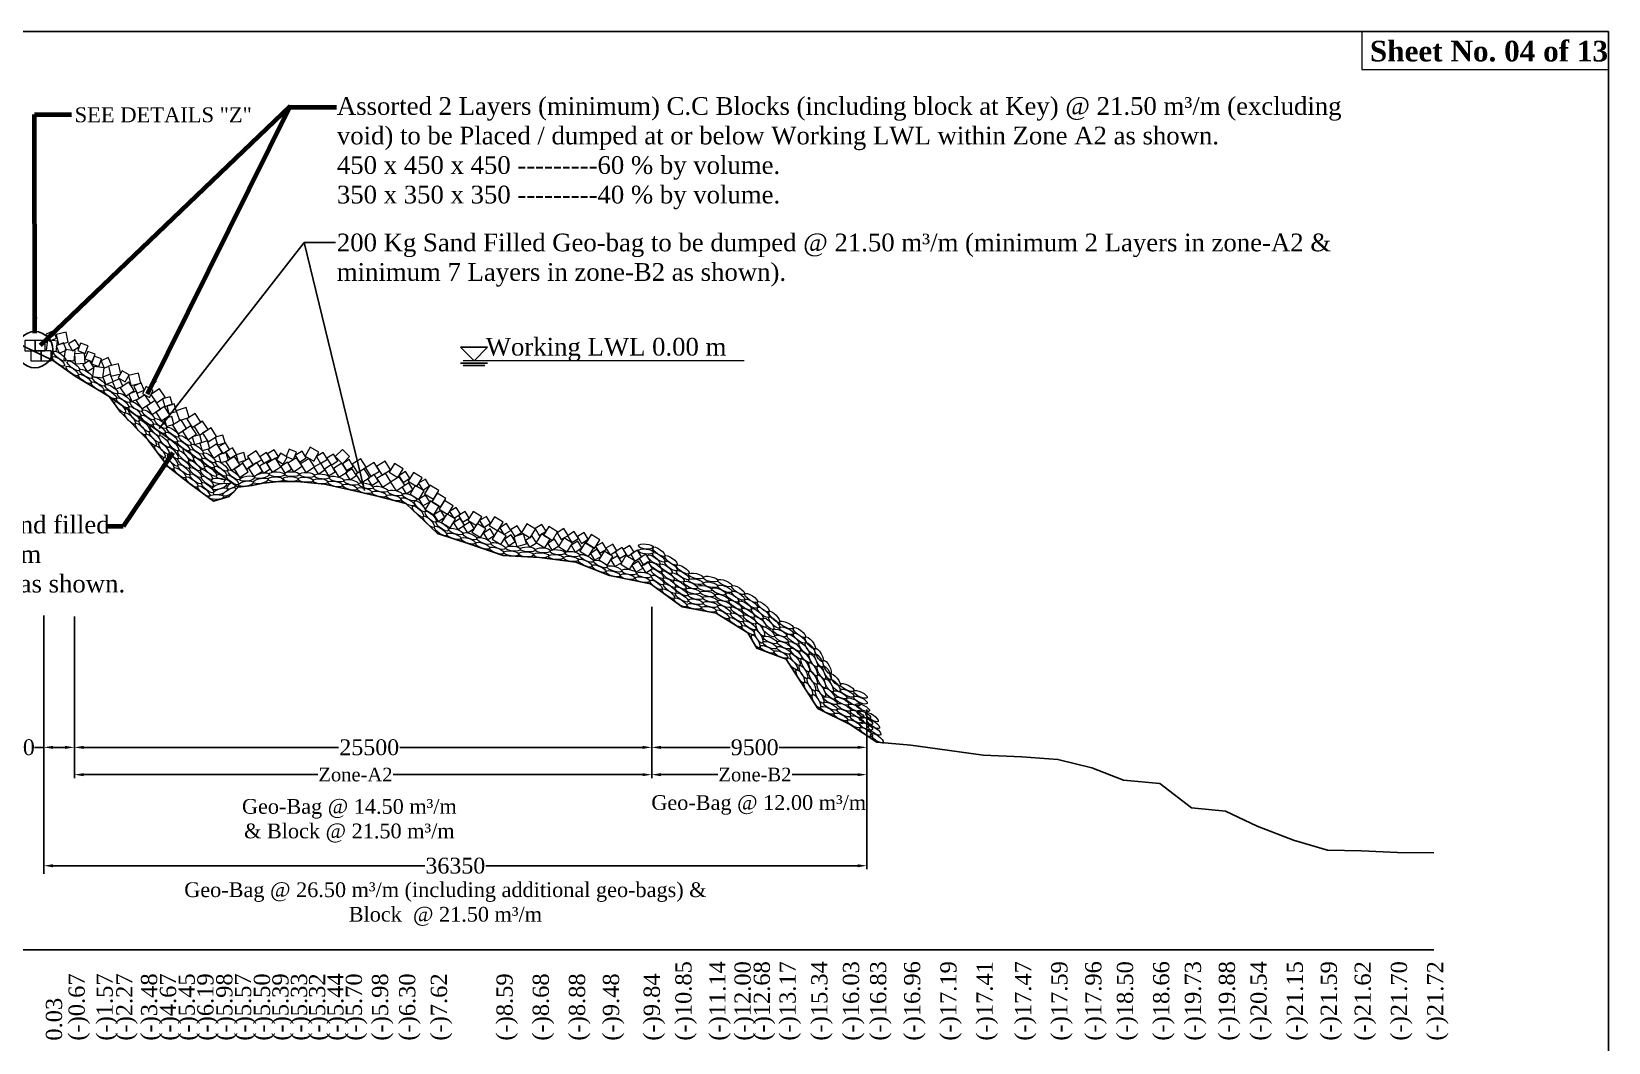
# Model space of a CAD drawing. Header units: metres. Extents: x -2434 to 11656, y -15288 to 8109.
# Drawn here: x -616.6 to -546.9, y -8300.6 to -8256 of the extents above; entities that cross this region are included whole.
import ezdxf

# ---------------------------------------------------------------- set-up
doc = ezdxf.new("R2010")
doc.units = ezdxf.units.M
doc.layers.add('LINE', color=7, linetype='Continuous')
doc.styles.get("Standard").update_dxf_attribs({"font": 'times.ttf'})
doc.dimstyles.get("Standard").update_dxf_attribs({"dimtxt": 0.5, "dimasz": 0.4075, "dimexe": 0.364, "dimexo": 0.219, "dimgap": 0.09, "dimtad": 0, "dimdec": 0, "dimlfac": 1000, "dimzin": 0, "dimdsep": 46, "dimtxsty": 'Standard', "dimcen": 0.09, "dimadec": 0, "dimazin": 0, "dimtfac": 1, "dimtdec": 0, "dimtofl": 0, "dimtmove": 0, "dimatfit": 3, "dimfxl": 1, "dimtolj": 1, "dimtzin": 0, "dimarcsym": 0})

# ---------------------------------------------------------------- blocks, each defined once
blk = doc.blocks.new('*D865')
at = {"color": 0, "lineweight": -2, "ltscale": 0.5}
for p, q in [((-616.031, -8287.551), (-616.438, -8287.551)), ((-616.031, -8287.401), (-616.031, -8287.915)), ((-615.088, -8287.551), (-615.623, -8287.551)), ((-614.681, -8287.401), (-614.681, -8287.915))]:
    blk.add_line(p, q, dxfattribs=at)
at = {"color": 0, "linetype": 'Continuous', "lineweight": -3, "ltscale": 0.5}
for points in [[(-615.623, -8287.483), (-615.623, -8287.619), (-616.031, -8287.551)], [(-615.088, -8287.483), (-615.088, -8287.619), (-614.681, -8287.551)]]:
    blk.add_solid(points, dxfattribs=at)
at = {"layer": 'Defpoints', "color": 0, "linetype": 'Continuous', "lineweight": -3, "ltscale": 0.5}
for p in [(-614.681, -8285.472), (-616.031, -8285.605), (-614.681, -8287.551)]:
    blk.add_point(p, dxfattribs=at)
at = {"color": 0, "linetype": 'Continuous', "lineweight": -3, "ltscale": 0.5, "insert": (-617.483, -8287.551), "char_height": 0.5, "attachment_point": 5}
blk.add_mtext('\\A1;{\\H1.4x;1350}', dxfattribs=at)
blk = doc.blocks.new('*D866')
at = {"color": 0, "lineweight": -2, "ltscale": 0.5}
for p, q in [((-614.681, -8288.905), (-614.681, -8288.391)), ((-614.273, -8288.755), (-603.931, -8288.755)), ((-589.588, -8288.755), (-600.601, -8288.755)), ((-589.181, -8288.905), (-589.181, -8288.391))]:
    blk.add_line(p, q, dxfattribs=at)
at = {"color": 0, "linetype": 'Continuous', "lineweight": -3, "ltscale": 0.5}
for points in [[(-614.273, -8288.688), (-614.273, -8288.823), (-614.681, -8288.755)], [(-589.588, -8288.688), (-589.588, -8288.823), (-589.181, -8288.755)]]:
    blk.add_solid(points, dxfattribs=at)
at = {"layer": 'Defpoints', "color": 0, "linetype": 'Continuous', "lineweight": -3, "ltscale": 0.5}
for p in [(-589.181, -8288.755), (-614.681, -8291.034), (-589.181, -8291.02)]:
    blk.add_point(p, dxfattribs=at)
at = {"color": 0, "linetype": 'Continuous', "lineweight": -3, "ltscale": 0.5, "insert": (-602.266, -8288.755), "char_height": 0.5, "attachment_point": 5}
blk.add_mtext('\\A1;{\\H1.2x;Zone-A2}', dxfattribs=at)
blk = doc.blocks.new('*D867')
at = {"color": 0, "lineweight": -2, "ltscale": 0.5}
for p, q in [((-579.681, -8292.926), (-579.681, -8292.412)), ((-616.031, -8292.626), (-616.031, -8293.14)), ((-615.623, -8292.776), (-599.198, -8292.776)), ((-580.088, -8292.776), (-596.513, -8292.776))]:
    blk.add_line(p, q, dxfattribs=at)
at = {"color": 0, "linetype": 'Continuous', "lineweight": -3, "ltscale": 0.5}
for points in [[(-615.623, -8292.708), (-615.623, -8292.843), (-616.031, -8292.776)], [(-580.088, -8292.708), (-580.088, -8292.843), (-579.681, -8292.776)]]:
    blk.add_solid(points, dxfattribs=at)
at = {"layer": 'Defpoints', "color": 0, "linetype": 'Continuous', "lineweight": -3, "ltscale": 0.5}
for p in [(-616.031, -8292.119), (-579.681, -8292.776), (-579.681, -8297.282)]:
    blk.add_point(p, dxfattribs=at)
at = {"color": 0, "linetype": 'Continuous', "lineweight": -3, "ltscale": 0.5, "insert": (-597.856, -8292.776), "char_height": 0.5, "attachment_point": 5}
blk.add_mtext('\\A1;{\\H1.4x;36350}', dxfattribs=at)
blk = doc.blocks.new('*D868')
at = {"color": 0, "lineweight": -2, "ltscale": 0.5}
for p, q in [((-589.181, -8288.905), (-589.181, -8288.391)), ((-588.773, -8288.755), (-586.264, -8288.755)), ((-580.088, -8288.755), (-582.982, -8288.755)), ((-579.681, -8288.905), (-579.681, -8288.391))]:
    blk.add_line(p, q, dxfattribs=at)
at = {"color": 0, "linetype": 'Continuous', "lineweight": -3, "ltscale": 0.5}
for points in [[(-588.773, -8288.688), (-588.773, -8288.823), (-589.181, -8288.755)], [(-580.088, -8288.688), (-580.088, -8288.823), (-579.681, -8288.755)]]:
    blk.add_solid(points, dxfattribs=at)
at = {"layer": 'Defpoints', "color": 0, "linetype": 'Continuous', "lineweight": -3, "ltscale": 0.5}
for p in [(-579.681, -8288.755), (-579.681, -8290.273), (-589.181, -8290.531)]:
    blk.add_point(p, dxfattribs=at)
at = {"color": 0, "linetype": 'Continuous', "lineweight": -3, "ltscale": 0.5, "insert": (-584.623, -8288.755), "char_height": 0.5, "attachment_point": 5}
blk.add_mtext('\\A1;{\\H1.2x;Zone-B2}', dxfattribs=at)
blk = doc.blocks.new('*D869')
at = {"color": 0, "lineweight": -2, "ltscale": 0.5}
for p, q in [((-589.181, -8287.551), (-589.181, -8287.187)), ((-588.773, -8287.551), (-585.72, -8287.551)), ((-580.088, -8287.551), (-583.551, -8287.551)), ((-579.681, -8287.551), (-579.681, -8287.915))]:
    blk.add_line(p, q, dxfattribs=at)
at = {"color": 0, "linetype": 'Continuous', "lineweight": -3, "ltscale": 0.5}
for points in [[(-588.773, -8287.483), (-588.773, -8287.619), (-589.181, -8287.551)], [(-580.088, -8287.483), (-580.088, -8287.619), (-579.681, -8287.551)]]:
    blk.add_solid(points, dxfattribs=at)
at = {"layer": 'Defpoints', "color": 0, "linetype": 'Continuous', "lineweight": -3, "ltscale": 0.5}
for p in [(-589.181, -8287.551), (-579.681, -8287.509), (-579.681, -8287.551)]:
    blk.add_point(p, dxfattribs=at)
at = {"color": 0, "linetype": 'Continuous', "lineweight": -3, "ltscale": 0.5, "insert": (-584.635, -8287.551), "char_height": 0.5, "attachment_point": 5}
blk.add_mtext('\\A1;{\\H1.4x;9500}', dxfattribs=at)
blk = doc.blocks.new('*D870')
at = {"color": 0, "lineweight": -2, "ltscale": 0.5}
for p, q in [((-614.681, -8287.551), (-614.681, -8287.187)), ((-614.273, -8287.551), (-603.009, -8287.551)), ((-589.588, -8287.551), (-600.304, -8287.551)), ((-589.181, -8287.551), (-589.181, -8287.187))]:
    blk.add_line(p, q, dxfattribs=at)
at = {"color": 0, "linetype": 'Continuous', "lineweight": -3, "ltscale": 0.5}
for points in [[(-614.273, -8287.483), (-614.273, -8287.619), (-614.681, -8287.551)], [(-589.588, -8287.483), (-589.588, -8287.619), (-589.181, -8287.551)]]:
    blk.add_solid(points, dxfattribs=at)
at = {"layer": 'Defpoints', "color": 0, "linetype": 'Continuous', "lineweight": -3, "ltscale": 0.5}
for p in [(-614.681, -8287.551), (-589.181, -8287.551), (-589.181, -8287.551)]:
    blk.add_point(p, dxfattribs=at)
at = {"color": 0, "linetype": 'Continuous', "lineweight": -3, "ltscale": 0.5, "insert": (-601.657, -8287.551), "char_height": 0.5, "attachment_point": 5}
blk.add_mtext('\\A1;{\\H1.4x;25500}', dxfattribs=at)

msp = doc.modelspace()

# ---------------------------------------------------------------- linework, layer by layer
at = {"color": 0, "linetype": 'Continuous', "lineweight": -3, "ltscale": 0.5}
for p, q in [((-613.140627, -8272.061097), (-607.440627, -8276.061097)), ((-589.180741, -8288.755466), (-589.180741, -8281.344167)), ((-616.030741, -8292.775505), (-616.030741, -8281.729027)), ((-614.680741, -8288.648466), (-614.680741, -8281.780381)), ((-579.680741, -8292.775505), (-579.680741, -8285.874441))]:
    msp.add_line(p, q, dxfattribs=at)
at = {"color": 0, "lineweight": -2}
msp.add_line((-650.312438, -8296.491097), (-554.640627, -8296.491097), dxfattribs=at)
at = {"color": 6}
msp.add_lwpolyline([(-617.640627, -8269.501097), (-615.640627, -8270.461097), (-614.640627, -8271.161097), (-613.140627, -8272.061097), (-612.640627, -8272.761097), (-611.440627, -8273.971097), (-610.540627, -8275.161097), (-609.540627, -8275.941097), (-608.540627, -8276.681097), (-607.840627, -8276.471097), (-607.440627, -8276.061097), (-606.840627, -8275.991097), (-606.340627, -8275.881097), (-605.640627, -8275.821097), (-604.840627, -8275.811097), (-603.640627, -8275.931097), (-602.440627, -8276.191097), (-601.240627, -8276.471097), (-600.040627, -8276.791097), (-598.640627, -8278.111097), (-597.240627, -8278.561097), (-595.740627, -8279.081097), (-594.140627, -8279.171097), (-592.540627, -8279.371097), (-591.040627, -8279.971097), (-589.240627, -8280.331097), (-587.840627, -8281.341097), (-586.340627, -8281.631097), (-584.940627, -8282.491097), (-584.540627, -8283.171097), (-583.240627, -8283.661097), (-581.840627, -8285.831097), (-580.440627, -8286.521097), (-579.240627, -8287.321097), (-577.740627, -8287.451097), (-576.140627, -8287.681097), (-574.540627, -8287.901097), (-572.840627, -8287.961097), (-571.240627, -8288.081097), (-569.740627, -8288.451097), (-568.340627, -8288.991097), (-566.740627, -8289.151097), (-565.340627, -8290.221097), (-563.840627, -8290.371097), (-562.440627, -8291.031097), (-560.840627, -8291.641097), (-559.340627, -8292.081097), (-557.840627, -8292.111097), (-556.240627, -8292.191097), (-554.640627, -8292.211097)], dxfattribs=at)
at = {"linetype": 'ByBlock', "lineweight": 18, "ltscale": 0.5}
for points in [[(-616.867502, -8270.041097), (-616.417502, -8270.041097), (-616.417502, -8269.591097), (-616.867502, -8269.591097)], [(-616.600703, -8270.491097), (-616.150703, -8270.491097), (-616.150703, -8270.041097), (-616.600703, -8270.041097)], [(-616.417502, -8270.041097), (-615.967502, -8270.041097), (-615.967502, -8269.591097), (-616.417502, -8269.591097)], [(-616.150703, -8270.491097), (-615.700703, -8270.491097), (-615.700703, -8270.041097), (-616.150703, -8270.041097)]]:
    msp.add_lwpolyline(points, close=True, dxfattribs=at)
at = {"color": 0, "linetype": 'ByBlock', "lineweight": 15, "ltscale": 0.5}
for centre, major_axis in [((-615.328984, -8270.281383), (0.267413, -0.198028)), ((-615.385529, -8270.509458), (0.267413, -0.198028)), ((-614.777848, -8270.934413), (0.267413, -0.198028)), ((-614.721304, -8270.706338), (0.267413, -0.198028)), ((-614.167667, -8271.058274), (0.277974, -0.182909)), ((-614.22125, -8271.286287), (0.277974, -0.182909)), ((-613.654737, -8271.625075), (0.277974, -0.182909)), ((-613.601155, -8271.397061), (0.277974, -0.182909)), ((-613.038207, -8271.739142), (0.277974, -0.182909)), ((-613.094274, -8271.966767), (0.277974, -0.182909)), ((-612.660515, -8272.535902), (0.227338, -0.242986)), ((-612.549615, -8272.347752), (0.264125, -0.202393)), ((-612.495984, -8272.11821), (0.277974, -0.182909)), ((-611.953004, -8272.49806), (0.264125, -0.202393)), ((-612.222153, -8273.033578), (0.227338, -0.242986)), ((-612.00968, -8272.729406), (0.264125, -0.202393)), ((-611.470156, -8273.104821), (0.264125, -0.202393)), ((-611.41348, -8272.873474), (0.264125, -0.202393)), ((-610.877128, -8273.250819), (0.264125, -0.202393)), ((-611.754473, -8273.497602), (0.227338, -0.242986)), ((-611.580149, -8273.363717), (0.227338, -0.242986)), ((-611.295156, -8273.976091), (0.227338, -0.242986)), ((-611.123562, -8273.842988), (0.227338, -0.242986)), ((-610.931566, -8273.482109), (0.264125, -0.202393)), ((-610.392668, -8273.861341), (0.264125, -0.202393)), ((-610.33823, -8273.63005), (0.264125, -0.202393)), ((-610.903985, -8274.492321), (0.217941, -0.251449)), ((-610.727636, -8274.35543), (0.217941, -0.251449)), ((-610.709676, -8274.043304), (0.227338, -0.242986)), ((-610.328893, -8274.556256), (0.217941, -0.251449)), ((-610.311813, -8274.20684), (0.227338, -0.242986)), ((-609.855777, -8274.240347), (0.264125, -0.202393)), ((-609.873803, -8274.701538), (0.227338, -0.242986)), ((-609.798574, -8274.003385), (0.264125, -0.202393)), ((-609.314969, -8274.621073), (0.264125, -0.202393)), ((-609.257767, -8274.384112), (0.264125, -0.202393)), ((-610.512109, -8275.012732), (0.217941, -0.251449)), ((-610.340515, -8274.877584), (0.217941, -0.251449)), ((-609.850824, -8275.006326), (0.257294, -0.211008)), ((-609.844925, -8275.289522), (0.257294, -0.211008)), ((-609.371698, -8275.113115), (0.257294, -0.211008)), ((-609.170962, -8274.998898), (0.227338, -0.242986)), ((-608.776202, -8274.997798), (0.264125, -0.202393)), ((-608.720349, -8274.764692), (0.264125, -0.202393)), ((-608.669649, -8275.362118), (0.257294, -0.211008)), ((-608.230939, -8275.36411), (0.264125, -0.202393)), ((-608.175152, -8275.134439), (0.264125, -0.202393)), ((-610.018632, -8275.428008), (0.257294, -0.211008)), ((-609.494693, -8275.835405), (0.257294, -0.211008)), ((-609.328998, -8275.41661), (0.257294, -0.211008)), ((-609.320986, -8275.696919), (0.257294, -0.211008)), ((-608.846174, -8275.50319), (0.257294, -0.211008)), ((-608.7996, -8275.80855), (0.257294, -0.211008)), ((-607.695057, -8275.747186), (0.264125, -0.202393)), ((-607.640386, -8275.518675), (0.264125, -0.202393)), ((-607.09975, -8275.911524), (0.328913, 0.050407)), ((-607.047003, -8275.686059), (0.328913, 0.050407)), ((-606.44625, -8275.787812), (0.326624, 0.063575)), ((-606.396333, -8275.558249), (0.326624, 0.063575)), ((-605.792927, -8275.716904), (0.332668, -0.00753)), ((-605.737758, -8275.498419), (0.332668, -0.00753)), ((-605.130901, -8275.708641), (0.332668, -0.00753)), ((-605.075381, -8275.490156), (0.332668, -0.00753)), ((-604.468232, -8275.738255), (0.331391, -0.030083)), ((-604.411308, -8275.524474), (0.331391, -0.030083)), ((-603.807691, -8275.807166), (0.331391, -0.030083)), ((-603.750767, -8275.593385), (0.331391, -0.030083)), ((-603.156567, -8275.921358), (0.325629, -0.068486)), ((-603.100857, -8275.708885), (0.325629, -0.068486)), ((-602.453675, -8275.850884), (0.322928, -0.080264)), ((-608.966088, -8276.233118), (0.257294, -0.211008)), ((-608.791588, -8276.087926), (0.257294, -0.211008)), ((-608.419345, -8276.498751), (0.332736, 0.003387)), ((-608.273454, -8276.035073), (0.318357, 0.096819)), ((-607.837827, -8276.273025), (0.285434, 0.171032)), ((-602.509385, -8276.063357), (0.322928, -0.080264)), ((-601.862648, -8276.216172), (0.322928, -0.080264)), ((-601.807637, -8276.00503), (0.322928, -0.080264)), ((-601.218077, -8276.367523), (0.322928, -0.080264)), ((-601.159722, -8276.157073), (0.322928, -0.080264)), ((-600.574977, -8276.534241), (0.322928, -0.080264)), ((-600.516376, -8276.322378), (0.322928, -0.080264)), ((-599.956505, -8276.714122), (0.297783, -0.148493)), ((-599.881498, -8276.505459), (0.307728, -0.126604)), ((-599.504787, -8277.14038), (0.236989, -0.233583)), ((-599.423969, -8276.908803), (0.236989, -0.233583)), ((-598.944694, -8277.369973), (0.236989, -0.233583)), ((-599.025425, -8277.597431), (0.236989, -0.233583)), ((-598.507326, -8278.002098), (0.270048, -0.194419)), ((-598.430382, -8277.788743), (0.270048, -0.194419)), ((-597.840621, -8278.017615), (0.317327, -0.100143)), ((-597.915573, -8278.233692), (0.317327, -0.100143)), ((-597.281673, -8278.433799), (0.317327, -0.100143)), ((-597.21318, -8278.227451), (0.31193, -0.115864)), ((-596.653088, -8278.647785), (0.31193, -0.115864)), ((-596.5875, -8278.437437), (0.31193, -0.115864)), ((-595.961732, -8278.655062), (0.31193, -0.115864)), ((-589.441918, -8278.684721), (0.331458, -0.029329)), ((-596.024063, -8278.866492), (0.31193, -0.115864)), ((-595.382888, -8278.988039), (0.330376, -0.039704)), ((-595.315276, -8278.775918), (0.331635, -0.027263)), ((-594.722962, -8279.027643), (0.332259, -0.01814)), ((-594.655702, -8278.814078), (0.332259, -0.01814)), ((-594.063036, -8279.069111), (0.332259, -0.01814)), ((-593.995775, -8278.855546), (0.332259, -0.01814)), ((-593.410064, -8279.14886), (0.331331, -0.030739)), ((-593.342804, -8278.935295), (0.331331, -0.030739)), ((-592.751106, -8279.232277), (0.329801, -0.044226)), ((-592.683846, -8279.018712), (0.329801, -0.044226)), ((-592.120056, -8279.418928), (0.301229, -0.141371)), ((-592.055117, -8279.209651), (0.301229, -0.141371)), ((-591.448615, -8279.452419), (0.301229, -0.141371)), ((-589.441918, -8278.904136), (0.331458, -0.029329)), ((-589.092426, -8279.267525), (0.270976, -0.193123)), ((-588.870183, -8278.915098), (0.270976, -0.193123)), ((-588.870183, -8279.166103), (0.270976, -0.193123)), ((-588.329434, -8279.299248), (0.270976, -0.193123)), ((-591.513555, -8279.661697), (0.301229, -0.141371)), ((-590.889547, -8279.885035), (0.318509, -0.096318)), ((-590.826791, -8279.67321), (0.318509, -0.096318)), ((-590.245482, -8280.018005), (0.326772, -0.062808)), ((-590.177869, -8279.810815), (0.326772, -0.062808)), ((-589.523489, -8279.93976), (0.326772, -0.062808)), ((-588.999931, -8279.586052), (0.270976, -0.193123)), ((-588.934029, -8279.888872), (0.270976, -0.193123)), ((-588.920083, -8280.155971), (0.270976, -0.193123)), ((-588.553455, -8279.656253), (0.270976, -0.193123)), ((-588.46096, -8279.974781), (0.270976, -0.193123)), ((-588.329434, -8279.550254), (0.270976, -0.193123)), ((-588.033421, -8280.053795), (0.280084, -0.17966)), ((-587.809401, -8279.69679), (0.280084, -0.17966)), ((-587.809401, -8279.947796), (0.280084, -0.17966)), ((-587.233055, -8279.984685), (0.324771, -0.072448)), ((-586.582335, -8280.122596), (0.325264, -0.070202)), ((-589.593126, -8280.148544), (0.326772, -0.062808)), ((-588.989896, -8280.375701), (0.270976, -0.193123)), ((-588.450925, -8280.764429), (0.270976, -0.193123)), ((-588.395058, -8280.2776), (0.270976, -0.193123)), ((-588.381112, -8280.5447), (0.270976, -0.193123)), ((-587.940927, -8280.372323), (0.280084, -0.17966)), ((-587.863448, -8280.666967), (0.280084, -0.17966)), ((-587.470623, -8280.389623), (0.301804, -0.140139)), ((-587.361014, -8280.654827), (0.325264, -0.070202)), ((-587.233055, -8280.235691), (0.324771, -0.072448)), ((-586.849863, -8280.529418), (0.325264, -0.070202)), ((-586.708322, -8280.774821), (0.325264, -0.070202)), ((-586.582335, -8280.373602), (0.325264, -0.070202)), ((-586.221607, -8280.664025), (0.308149, -0.125574)), ((-585.947113, -8280.300669), (0.308149, -0.125574)), ((-585.947113, -8280.551675), (0.308149, -0.125574)), ((-585.35915, -8280.605699), (0.279617, -0.180386)), ((-585.35915, -8280.856704), (0.279617, -0.180386)), ((-587.916107, -8281.150633), (0.280084, -0.17966)), ((-587.849501, -8280.934066), (0.280084, -0.17966)), ((-587.311908, -8281.33094), (0.325264, -0.070202)), ((-587.253229, -8280.897042), (0.325264, -0.070202)), ((-587.240886, -8281.123823), (0.325264, -0.070202)), ((-586.662251, -8281.453209), (0.325264, -0.070202)), ((-586.600538, -8281.017036), (0.325264, -0.070202)), ((-586.588194, -8281.243817), (0.325264, -0.070202)), ((-586.072201, -8280.947762), (0.308149, -0.125574)), ((-585.969336, -8281.219528), (0.308149, -0.125574)), ((-585.977314, -8281.465875), (0.282558, -0.175744)), ((-585.623434, -8280.935821), (0.279617, -0.180386)), ((-585.486575, -8281.25922), (0.279617, -0.180386)), ((-585.410221, -8281.556313), (0.279617, -0.180386)), ((-585.059583, -8281.286025), (0.279617, -0.180386)), ((-584.92285, -8281.611449), (0.279617, -0.180386)), ((-584.795299, -8280.955903), (0.279617, -0.180386)), ((-584.795299, -8281.206909), (0.279617, -0.180386)), ((-584.25981, -8281.340611), (0.254274, -0.214639)), ((-584.25981, -8281.591617), (0.254274, -0.214639)), ((-586.0517, -8281.678794), (0.282558, -0.175744)), ((-585.484702, -8282.026866), (0.279617, -0.180386)), ((-585.410316, -8281.813948), (0.279617, -0.180386)), ((-584.846591, -8282.166177), (0.279617, -0.180386)), ((-584.846496, -8281.908541), (0.279617, -0.180386)), ((-584.517059, -8281.654248), (0.254274, -0.214639)), ((-584.394844, -8282.008661), (0.254274, -0.214639)), ((-584.389174, -8282.359489), (0.164494, -0.289252)), ((-584.024242, -8282.092519), (0.227929, -0.242432)), ((-583.772614, -8281.788697), (0.227929, -0.242432)), ((-583.772614, -8282.039702), (0.227929, -0.242432)), ((-583.232005, -8282.150779), (0.303533, -0.136354)), ((-584.921909, -8282.376178), (0.279617, -0.180386)), ((-584.586331, -8282.873772), (0.164494, -0.289252)), ((-584.459862, -8282.656976), (0.164494, -0.289252)), ((-584.022176, -8282.453739), (0.262442, -0.20457)), ((-583.95223, -8282.807609), (0.303533, -0.136354)), ((-583.525714, -8282.496745), (0.303533, -0.136354)), ((-583.446041, -8282.760724), (0.303533, -0.136354)), ((-583.232005, -8282.401785), (0.303533, -0.136354)), ((-582.94953, -8282.776156), (0.266082, -0.199812)), ((-582.661375, -8282.481829), (0.266082, -0.199812)), ((-582.661375, -8282.732835), (0.266082, -0.199812)), ((-582.183424, -8282.93715), (0.211838, -0.256611)), ((-584.088872, -8283.224301), (0.303533, -0.136354)), ((-583.968078, -8283.038875), (0.303533, -0.136354)), ((-583.476899, -8283.452485), (0.303533, -0.136354)), ((-583.356105, -8283.267059), (0.303533, -0.136354)), ((-583.340257, -8283.035793), (0.303533, -0.136354)), ((-582.873905, -8283.088642), (0.266082, -0.199812)), ((-582.850942, -8283.671482), (0.214495, -0.254395)), ((-582.805139, -8283.407681), (0.248916, -0.220829)), ((-582.454003, -8283.189333), (0.211838, -0.256611)), ((-582.41274, -8283.550425), (0.211838, -0.256611)), ((-582.183424, -8283.188155), (0.211838, -0.256611)), ((-582.050627, -8283.705924), (0.164079, -0.289488)), ((-581.794184, -8283.473286), (0.164079, -0.289488)), ((-581.794184, -8283.724292), (0.164079, -0.289488)), ((-582.974564, -8283.860666), (0.214495, -0.254395)), ((-582.622118, -8284.413985), (0.164079, -0.289488)), ((-582.482312, -8284.217372), (0.164079, -0.289488)), ((-582.404062, -8283.924606), (0.164079, -0.289488)), ((-582.053091, -8284.478353), (0.164079, -0.289488)), ((-582.052235, -8284.098828), (0.164079, -0.289488)), ((-581.688972, -8284.245042), (0.164079, -0.289488)), ((-581.436242, -8284.010594), (0.160261, -0.291618)), ((-581.436242, -8284.2616), (0.160261, -0.291618)), ((-582.268607, -8284.966264), (0.164079, -0.289488)), ((-582.131341, -8284.77112), (0.164079, -0.289488)), ((-581.693115, -8285.02167), (0.164079, -0.289488)), ((-581.69058, -8284.637946), (0.164079, -0.289488)), ((-581.350132, -8284.815033), (0.172763, -0.284391)), ((-581.078915, -8284.565553), (0.211169, -0.257162)), ((-581.078915, -8284.816559), (0.211169, -0.257162)), ((-580.551794, -8284.908746), (0.299352, -0.145304)), ((-581.9111, -8285.511142), (0.164079, -0.289488)), ((-581.771365, -8285.314437), (0.164079, -0.289488)), ((-581.293083, -8285.729974), (0.299352, -0.145304)), ((-581.288538, -8285.487478), (0.299352, -0.145304)), ((-581.331267, -8285.177632), (0.23438, -0.236201)), ((-580.864434, -8285.233844), (0.299352, -0.145304)), ((-580.782765, -8285.507713), (0.299352, -0.145304)), ((-580.551794, -8285.159751), (0.299352, -0.145304)), ((-580.27965, -8285.537658), (0.299352, -0.145304)), ((-579.967009, -8285.21256), (0.299352, -0.145304)), ((-579.967009, -8285.463566), (0.299352, -0.145304)), ((-581.425719, -8285.9129), (0.299352, -0.145304)), ((-580.828388, -8286.20641), (0.299352, -0.145304)), ((-580.695752, -8286.023485), (0.299352, -0.145304)), ((-580.691207, -8285.780988), (0.299352, -0.145304)), ((-580.197981, -8285.811527), (0.299352, -0.145304)), ((-580.110967, -8286.327299), (0.299352, -0.145304)), ((-580.106423, -8286.084803), (0.299352, -0.145304)), ((-579.8639, -8285.795188), (0.299352, -0.145304)), ((-579.815476, -8286.102303), (0.299352, -0.145304)), ((-579.723918, -8286.375579), (0.299352, -0.145304)), ((-579.45607, -8286.217198), (0.273967, -0.188857)), ((-580.243604, -8286.510224), (0.299352, -0.145304)), ((-579.728463, -8286.618075), (0.299352, -0.145304)), ((-579.709062, -8286.878754), (0.273967, -0.188857)), ((-579.395385, -8286.514796), (0.273967, -0.188857)), ((-579.334624, -8286.807989), (0.273967, -0.188857)), ((-579.238508, -8287.136548), (0.273967, -0.188857))]:
    msp.add_ellipse(centre, major_axis=major_axis, ratio=0.329715771, dxfattribs=at)
for centre, major_axis, start_param, end_param in [((-612.048181, -8272.896746), (0.227338, -0.242986), 3.248185911, 7.309754175), ((-611.126732, -8273.539102), (0.227338, -0.242986), 3.278650321, 7.245759327), ((-609.649911, -8274.622928), (0.227338, -0.242986), 2.97702651, 7.656024297), ((-608.298463, -8275.787709), (0.331481, -0.029078), 0.568149089, 5.548685234), ((-608.085801, -8275.608343), (0.331481, -0.029078), 2.088881242, 5.230473896), ((-607.765192, -8275.758448), (0.318357, 0.096819), 2.051556696, 4.737465938), ((-608.229174, -8276.25038), (0.319931, 0.091483), 6.013553044, 11.469412217), ((-607.658573, -8275.944955), (0.285434, 0.171032), 1.617426509, 4.956429505), ((-579.134167, -8287.193133), (0.312509, -0.114293), 5.332403039, 5.466445404)]:
    msp.add_ellipse(centre, major_axis=major_axis, ratio=0.329715771, start_param=start_param, end_param=end_param, dxfattribs=at)
at = {"layer": 'LINE', "color": 0, "linetype": 'ByBlock', "lineweight": -3, "ltscale": 0.5}
for p, q in [((-597.02861, -8270.491097), (-597.62861, -8269.891097)), ((-596.42861, -8269.891097), (-597.62861, -8269.891097)), ((-597.02861, -8270.491097), (-596.42861, -8269.891097)), ((-597.62861, -8270.591097), (-596.42861, -8270.591097)), ((-597.50861, -8270.691097), (-596.54861, -8270.691097))]:
    msp.add_line(p, q, dxfattribs=at)
at = {"layer": 'LINE', "color": 7, "lineweight": 13, "ltscale": 0.5}
msp.add_line((-585.099112, -8270.491097), (-597.515509, -8270.491097), dxfattribs=at)
at = {"layer": 'LINE', "color": 0, "linetype": 'ByBlock', "lineweight": -3, "ltscale": 0.5}
msp.add_lwpolyline([(-652.395076, -8255.952761), (-546.928099, -8255.952761), (-546.928099, -8328.578123), (-652.395076, -8328.578123)], close=True, dxfattribs=at)
at = {"layer": 'LINE', "color": 7, "lineweight": 13, "ltscale": 0.5}
msp.add_lwpolyline([(-546.928099, -8255.952761), (-557.820724, -8255.952761), (-557.820724, -8257.628959), (-546.928099, -8257.628959)], close=True, dxfattribs=at)
at = {"layer": 'LINE', "color": 0, "linetype": 'ByBlock', "lineweight": 18, "ltscale": 0.5}
for points in [[(-615.792538, -8269.624971), (-615.471022, -8269.486667), (-615.609326, -8269.165152), (-615.930841, -8269.303455), (-615.792538, -8269.624971)], [(-615.488347, -8269.327509), (-615.387239, -8269.766004), (-614.948745, -8269.664896), (-615.049853, -8269.226402), (-615.488347, -8269.327509)], [(-615.423227, -8269.623252), (-615.869414, -8269.564792), (-615.927874, -8270.010979), (-615.481687, -8270.069438), (-615.423227, -8269.623252)], [(-615.347087, -8270.149433), (-615.025571, -8270.01113), (-615.163875, -8269.689615), (-615.48539, -8269.827918), (-615.347087, -8270.149433)], [(-614.638351, -8270.048883), (-615.084537, -8269.990423), (-615.142997, -8270.43661), (-614.696811, -8270.49507), (-614.638351, -8270.048883)], [(-614.756609, -8270.039144), (-614.460086, -8269.853204), (-614.646026, -8269.556681), (-614.94255, -8269.742621), (-614.756609, -8270.039144)], [(-614.65204, -8270.623207), (-614.202734, -8270.59822), (-614.227721, -8270.148914), (-614.677027, -8270.173901), (-614.65204, -8270.623207)], [(-614.53105, -8270.033375), (-614.204452, -8270.159209), (-614.078619, -8269.832611), (-614.405217, -8269.706778), (-614.53105, -8270.033375)], [(-614.215216, -8270.397985), (-613.888619, -8270.523819), (-613.762785, -8270.197221), (-614.089383, -8270.071388), (-614.215216, -8270.397985)], [(-614.117536, -8270.961259), (-613.821013, -8270.775318), (-614.006953, -8270.478795), (-614.303477, -8270.664736), (-614.117536, -8270.961259)], [(-613.593436, -8270.734722), (-613.475656, -8270.405135), (-613.805244, -8270.287355), (-613.923024, -8270.616942), (-613.593436, -8270.734722)], [(-613.370975, -8270.795873), (-613.817161, -8270.737414), (-613.875621, -8271.1836), (-613.429434, -8271.24206), (-613.370975, -8270.795873)], [(-613.364346, -8270.805227), (-613.042831, -8270.666923), (-613.181134, -8270.345408), (-613.50265, -8270.483711), (-613.364346, -8270.805227)], [(-613.171344, -8270.719282), (-613.070237, -8271.157776), (-612.631742, -8271.056669), (-612.73285, -8270.618175), (-613.171344, -8270.719282)], [(-612.432628, -8271.410102), (-612.265732, -8271.102457), (-612.573377, -8270.93556), (-612.740273, -8271.243206), (-612.432628, -8271.410102)], [(-613.289523, -8271.537449), (-612.968007, -8271.399145), (-613.106311, -8271.07763), (-613.427826, -8271.215933), (-613.289523, -8271.537449)], [(-612.864378, -8271.737983), (-612.542863, -8271.599679), (-612.681166, -8271.278164), (-613.002682, -8271.416467), (-612.864378, -8271.737983)], [(-612.032541, -8271.801779), (-612.281527, -8271.426937), (-612.656368, -8271.675923), (-612.407383, -8272.050764), (-612.032541, -8271.801779)], [(-612.28538, -8271.134055), (-612.184273, -8271.572549), (-611.745778, -8271.471441), (-611.846886, -8271.032947), (-612.28538, -8271.134055)], [(-611.913879, -8271.921481), (-611.592364, -8271.783178), (-611.730667, -8271.461663), (-612.052183, -8271.599966), (-611.913879, -8271.921481)], [(-611.366845, -8272.1027), (-611.199949, -8271.795054), (-611.507594, -8271.628158), (-611.674491, -8271.935803), (-611.366845, -8272.1027)], [(-612.138411, -8272.287975), (-611.816895, -8272.149671), (-611.955199, -8271.828156), (-612.276714, -8271.966459), (-612.138411, -8272.287975)], [(-611.323218, -8272.362839), (-611.572203, -8271.987997), (-611.947045, -8272.236983), (-611.698059, -8272.611824), (-611.323218, -8272.362839)], [(-611.118009, -8272.241152), (-611.49771, -8272.482663), (-611.256198, -8272.862363), (-610.876498, -8272.620852), (-611.118009, -8272.241152)], [(-610.676398, -8272.098542), (-610.925384, -8271.723701), (-611.300225, -8271.972686), (-611.05124, -8272.347528), (-610.676398, -8272.098542)], [(-610.688755, -8272.506579), (-610.352332, -8272.410039), (-610.448872, -8272.073617), (-610.785295, -8272.170157), (-610.688755, -8272.506579)], [(-610.699767, -8272.509002), (-611.079467, -8272.750513), (-610.837956, -8273.130214), (-610.458256, -8272.888702), (-610.699767, -8272.509002)], [(-610.617608, -8273.383261), (-610.281185, -8273.286722), (-610.377725, -8272.950299), (-610.714148, -8273.046839), (-610.617608, -8273.383261)], [(-610.506919, -8272.816321), (-610.170496, -8272.719782), (-610.267036, -8272.383359), (-610.603458, -8272.479899), (-610.506919, -8272.816321)], [(-610.043425, -8273.120164), (-609.61446, -8272.984189), (-609.750435, -8272.555224), (-610.1794, -8272.691199), (-610.043425, -8273.120164)], [(-609.338536, -8272.812634), (-609.718236, -8273.054145), (-609.476725, -8273.433845), (-609.097024, -8273.192334), (-609.338536, -8272.812634)], [(-609.96455, -8273.090214), (-610.344251, -8273.331725), (-610.102739, -8273.711426), (-609.723039, -8273.469914), (-609.96455, -8273.090214)], [(-609.529882, -8273.350062), (-609.909582, -8273.591574), (-609.668071, -8273.971274), (-609.28837, -8273.729763), (-609.529882, -8273.350062)], [(-609.014851, -8273.145327), (-609.394551, -8273.386838), (-609.15304, -8273.766538), (-608.773339, -8273.525027), (-609.014851, -8273.145327)], [(-608.63971, -8273.441533), (-609.019411, -8273.683044), (-608.777899, -8274.062745), (-608.398199, -8273.821233), (-608.63971, -8273.441533)], [(-609.381475, -8274.186056), (-609.045052, -8274.089516), (-609.141592, -8273.753094), (-609.478015, -8273.849633), (-609.381475, -8274.186056)], [(-609.038476, -8274.452149), (-608.702053, -8274.355609), (-608.798593, -8274.019187), (-609.135016, -8274.115727), (-609.038476, -8274.452149)], [(-608.395768, -8274.156714), (-608.775468, -8274.398225), (-608.533957, -8274.777925), (-608.154257, -8274.536414), (-608.395768, -8274.156714)], [(-608.364104, -8274.199609), (-608.027681, -8274.103069), (-608.124221, -8273.766647), (-608.460643, -8273.863186), (-608.364104, -8274.199609)], [(-608.129051, -8274.583252), (-607.830569, -8274.400471), (-608.01335, -8274.10199), (-608.311832, -8274.284771), (-608.129051, -8274.583252)], [(-607.819085, -8274.80598), (-607.520604, -8274.623199), (-607.703385, -8274.324717), (-608.001866, -8274.507498), (-607.819085, -8274.80598)], [(-605.97072, -8274.890884), (-605.672239, -8274.708103), (-605.85502, -8274.409622), (-606.153501, -8274.592403), (-605.97072, -8274.890884)], [(-604.866127, -8274.523711), (-605.189659, -8274.390194), (-605.323177, -8274.713726), (-604.999645, -8274.847244), (-604.866127, -8274.523711)], [(-604.492034, -8274.691289), (-604.101356, -8274.914607), (-603.878039, -8274.523929), (-604.268717, -8274.300612), (-604.492034, -8274.691289)], [(-602.845046, -8274.394744), (-603.160707, -8274.715458), (-602.839993, -8275.03112), (-602.524331, -8274.710405), (-602.845046, -8274.394744)], [(-608.214284, -8274.977903), (-607.877862, -8274.881363), (-607.974402, -8274.544941), (-608.310824, -8274.64148), (-608.214284, -8274.977903)], [(-607.606767, -8274.706934), (-607.986468, -8274.948446), (-607.744956, -8275.328146), (-607.365256, -8275.086635), (-607.606767, -8274.706934)], [(-607.245808, -8275.011514), (-607.625508, -8275.253026), (-607.383997, -8275.632726), (-607.004297, -8275.391214), (-607.245808, -8275.011514)], [(-607.439284, -8274.969322), (-607.102861, -8274.872783), (-607.199401, -8274.53636), (-607.535823, -8274.6329), (-607.439284, -8274.969322)], [(-607.083498, -8275.272465), (-606.785017, -8275.089684), (-606.967798, -8274.791203), (-607.266279, -8274.973983), (-607.083498, -8275.272465)], [(-606.648113, -8274.464694), (-607.027813, -8274.706205), (-606.786301, -8275.085906), (-606.406601, -8274.844394), (-606.648113, -8274.464694)], [(-606.62037, -8274.972093), (-607.00007, -8275.213604), (-606.758559, -8275.593305), (-606.378858, -8275.351793), (-606.62037, -8274.972093)], [(-606.328716, -8275.440619), (-606.030235, -8275.257838), (-606.213016, -8274.959357), (-606.511497, -8275.142138), (-606.328716, -8275.440619)], [(-606.30603, -8275.017052), (-606.007549, -8274.834271), (-606.19033, -8274.53579), (-606.488811, -8274.718571), (-606.30603, -8275.017052)], [(-605.801053, -8274.782672), (-606.180753, -8275.024183), (-605.939242, -8275.403883), (-605.559541, -8275.162372), (-605.801053, -8274.782672)], [(-605.758932, -8274.863215), (-605.459152, -8275.043858), (-605.278509, -8274.744078), (-605.578289, -8274.563435), (-605.758932, -8274.863215)], [(-605.384276, -8275.445457), (-605.085794, -8275.262676), (-605.268575, -8274.964195), (-605.567057, -8275.146976), (-605.384276, -8275.445457)], [(-604.867467, -8274.763498), (-605.247167, -8275.005009), (-605.005656, -8275.38471), (-604.625955, -8275.143198), (-604.867467, -8274.763498)], [(-604.74221, -8274.95915), (-604.443728, -8274.776369), (-604.626509, -8274.477887), (-604.924991, -8274.660668), (-604.74221, -8274.95915)], [(-604.316068, -8274.793885), (-604.695769, -8275.035396), (-604.454257, -8275.415097), (-604.074557, -8275.173585), (-604.316068, -8274.793885)], [(-603.915935, -8275.485802), (-603.617454, -8275.303021), (-603.800235, -8275.00454), (-604.098716, -8275.187321), (-603.915935, -8275.485802)], [(-603.806213, -8275.012976), (-603.507731, -8274.830195), (-603.690512, -8274.531714), (-603.988994, -8274.714495), (-603.806213, -8275.012976)], [(-603.457572, -8275.565894), (-603.159091, -8275.383113), (-603.341872, -8275.084632), (-603.640353, -8275.267413), (-603.457572, -8275.565894)], [(-603.345135, -8275.089654), (-603.046654, -8274.906873), (-603.229435, -8274.608392), (-603.527916, -8274.791173), (-603.345135, -8275.089654)], [(-602.86306, -8275.006397), (-603.24276, -8275.247908), (-603.001249, -8275.627608), (-602.621548, -8275.386097), (-602.86306, -8275.006397)], [(-602.660118, -8275.327706), (-602.361637, -8275.144925), (-602.544418, -8274.846444), (-602.842899, -8275.029225), (-602.660118, -8275.327706)], [(-602.031792, -8274.808249), (-602.411493, -8275.04976), (-602.169981, -8275.42946), (-601.790281, -8275.187949), (-602.031792, -8274.808249)], [(-601.446903, -8274.97606), (-601.826604, -8275.217572), (-601.585092, -8275.597272), (-601.205392, -8275.35576), (-601.446903, -8274.97606)], [(-600.953359, -8274.916573), (-601.333059, -8275.158085), (-601.091548, -8275.537785), (-600.711847, -8275.296274), (-600.953359, -8274.916573)], [(-600.545728, -8275.023629), (-600.780754, -8275.407377), (-600.397006, -8275.642404), (-600.16198, -8275.258655), (-600.545728, -8275.023629)], [(-602.520394, -8275.736726), (-602.221913, -8275.553945), (-602.404694, -8275.255463), (-602.703175, -8275.438244), (-602.520394, -8275.736726)], [(-601.876309, -8275.253008), (-602.25601, -8275.494519), (-602.014498, -8275.874219), (-601.634798, -8275.632708), (-601.876309, -8275.253008)], [(-601.549356, -8275.987926), (-601.250875, -8275.805145), (-601.433656, -8275.506664), (-601.732137, -8275.689445), (-601.549356, -8275.987926)], [(-600.940723, -8275.442677), (-601.320424, -8275.684189), (-601.078912, -8276.063889), (-600.699212, -8275.822378), (-600.940723, -8275.442677)], [(-600.331856, -8275.603278), (-600.711556, -8275.844789), (-600.470045, -8276.22449), (-600.090345, -8275.982978), (-600.331856, -8275.603278)], [(-600.16577, -8275.856351), (-599.867289, -8275.67357), (-600.05007, -8275.375089), (-600.348551, -8275.55787), (-600.16577, -8275.856351)], [(-599.708044, -8275.414379), (-599.943071, -8275.798127), (-599.559322, -8276.033154), (-599.324296, -8275.649405), (-599.708044, -8275.414379)], [(-599.292469, -8276.192893), (-598.993987, -8276.010112), (-599.176768, -8275.711631), (-599.47525, -8275.894412), (-599.292469, -8276.192893)], [(-600.027978, -8276.356725), (-599.729497, -8276.173944), (-599.912278, -8275.875463), (-600.210759, -8276.058244), (-600.027978, -8276.356725)], [(-599.622463, -8275.995773), (-599.857489, -8276.379521), (-599.473741, -8276.614547), (-599.238715, -8276.230799), (-599.622463, -8275.995773)], [(-599.284137, -8276.895307), (-598.985655, -8276.712526), (-599.168436, -8276.414045), (-599.466918, -8276.596826), (-599.284137, -8276.895307)], [(-598.97531, -8275.975954), (-599.210337, -8276.359702), (-598.826589, -8276.594728), (-598.591562, -8276.21098), (-598.97531, -8275.975954)], [(-598.661212, -8276.323868), (-598.896238, -8276.707616), (-598.51249, -8276.942642), (-598.277464, -8276.558894), (-598.661212, -8276.323868)], [(-598.956521, -8276.667817), (-599.191547, -8277.051565), (-598.807799, -8277.286591), (-598.572772, -8276.902843), (-598.956521, -8276.667817)], [(-598.618225, -8277.578236), (-598.319743, -8277.395455), (-598.502524, -8277.096974), (-598.801006, -8277.279755), (-598.618225, -8277.578236)], [(-598.337891, -8276.649773), (-598.572918, -8277.033521), (-598.18917, -8277.268548), (-597.954143, -8276.8848), (-598.337891, -8276.649773)], [(-597.928127, -8277.437785), (-597.629646, -8277.255004), (-597.812427, -8276.956522), (-598.110908, -8277.139303), (-597.928127, -8277.437785)], [(-597.538078, -8277.613075), (-597.239596, -8277.430294), (-597.422377, -8277.131813), (-597.720859, -8277.314594), (-597.538078, -8277.613075)], [(-597.067196, -8277.143585), (-597.302222, -8277.527333), (-596.918474, -8277.762359), (-596.683448, -8277.378611), (-597.067196, -8277.143585)], [(-598.232119, -8277.246621), (-598.467145, -8277.630369), (-598.083397, -8277.865396), (-597.848371, -8277.481647), (-598.232119, -8277.246621)], [(-597.7524, -8277.930737), (-597.453918, -8277.747956), (-597.636699, -8277.449475), (-597.935181, -8277.632256), (-597.7524, -8277.930737)], [(-597.320668, -8278.078079), (-597.022186, -8277.895298), (-597.204967, -8277.596816), (-597.503449, -8277.779597), (-597.320668, -8278.078079)], [(-596.886054, -8277.66778), (-597.121081, -8278.051528), (-596.737333, -8278.286555), (-596.502306, -8277.902807), (-596.886054, -8277.66778)], [(-596.59932, -8277.83974), (-596.300838, -8277.656959), (-596.483619, -8277.358478), (-596.782101, -8277.541259), (-596.59932, -8277.83974)], [(-596.122844, -8277.370139), (-596.357871, -8277.753887), (-595.974122, -8277.988914), (-595.739096, -8277.605165), (-596.122844, -8277.370139)], [(-595.707888, -8278.154689), (-595.409407, -8277.971908), (-595.592188, -8277.673427), (-595.890669, -8277.856208), (-595.707888, -8278.154689)], [(-595.233721, -8278.249517), (-594.93524, -8278.066736), (-595.118021, -8277.768254), (-595.416502, -8277.951035), (-595.233721, -8278.249517)], [(-594.701686, -8277.682487), (-594.936713, -8278.066235), (-594.552964, -8278.301262), (-594.317938, -8277.917514), (-594.701686, -8277.682487)], [(-594.149137, -8278.192114), (-593.850656, -8278.009333), (-594.033437, -8277.710852), (-594.331918, -8277.893633), (-594.149137, -8278.192114)], [(-593.719786, -8277.797224), (-593.954812, -8278.180972), (-593.571064, -8278.415999), (-593.336038, -8278.032251), (-593.719786, -8277.797224)], [(-593.174662, -8278.377326), (-592.876181, -8278.194545), (-593.058962, -8277.896063), (-593.357443, -8278.078844), (-593.174662, -8278.377326)], [(-596.431733, -8278.387968), (-596.133251, -8278.205187), (-596.316032, -8277.906705), (-596.614514, -8278.089486), (-596.431733, -8278.387968)], [(-595.995585, -8277.979541), (-596.230611, -8278.363289), (-595.846863, -8278.598316), (-595.611837, -8278.214567), (-595.995585, -8277.979541)], [(-595.50711, -8278.652313), (-595.208629, -8278.469532), (-595.39141, -8278.171051), (-595.689891, -8278.353832), (-595.50711, -8278.652313)], [(-595.272972, -8278.258702), (-595.143048, -8278.689539), (-594.712212, -8278.559615), (-594.842136, -8278.128779), (-595.272972, -8278.258702)], [(-594.573179, -8278.710747), (-594.274697, -8278.527966), (-594.457478, -8278.229485), (-594.75596, -8278.412266), (-594.573179, -8278.710747)], [(-594.046733, -8278.127699), (-594.281759, -8278.511447), (-593.898011, -8278.746473), (-593.662985, -8278.362725), (-594.046733, -8278.127699)], [(-593.589597, -8278.844148), (-593.291115, -8278.661367), (-593.473896, -8278.362886), (-593.772378, -8278.545667), (-593.589597, -8278.844148)], [(-593.070861, -8278.295705), (-593.305887, -8278.679454), (-592.922139, -8278.91448), (-592.687113, -8278.530732), (-593.070861, -8278.295705)], [(-592.716935, -8278.508016), (-592.418453, -8278.325235), (-592.601234, -8278.026754), (-592.899716, -8278.209535), (-592.716935, -8278.508016)], [(-592.560827, -8278.927466), (-592.262346, -8278.744685), (-592.445127, -8278.446203), (-592.743608, -8278.628984), (-592.560827, -8278.927466)], [(-592.282866, -8278.546649), (-591.984385, -8278.363868), (-592.167166, -8278.065387), (-592.465647, -8278.248168), (-592.282866, -8278.546649)], [(-592.123108, -8278.510194), (-592.358135, -8278.893942), (-591.974387, -8279.128968), (-591.73936, -8278.74522), (-592.123108, -8278.510194)], [(-591.852951, -8278.14758), (-592.087977, -8278.531328), (-591.704229, -8278.766354), (-591.469203, -8278.382606), (-591.852951, -8278.14758)], [(-591.477372, -8278.985105), (-591.17889, -8278.802324), (-591.361671, -8278.503843), (-591.660153, -8278.686624), (-591.477372, -8278.985105)], [(-591.020282, -8279.054722), (-590.721801, -8278.871941), (-590.904582, -8278.57346), (-591.203063, -8278.756241), (-591.020282, -8279.054722)], [(-591.705174, -8279.287259), (-591.406693, -8279.104478), (-591.589474, -8278.805996), (-591.887955, -8278.988777), (-591.705174, -8279.287259)], [(-591.283369, -8278.894079), (-591.518396, -8279.277828), (-591.134647, -8279.512854), (-590.899621, -8279.129106), (-591.283369, -8278.894079)], [(-590.804428, -8279.570964), (-590.505946, -8279.388183), (-590.688727, -8279.089702), (-590.987209, -8279.272483), (-590.804428, -8279.570964)], [(-590.608352, -8279.216381), (-590.30987, -8279.0336), (-590.492651, -8278.735118), (-590.791133, -8278.917899), (-590.608352, -8279.216381)], [(-590.318239, -8279.079205), (-590.553265, -8279.462953), (-590.169517, -8279.697979), (-589.934491, -8279.314231), (-590.318239, -8279.079205)], [(-590.258431, -8279.118525), (-589.959949, -8278.935744), (-590.14273, -8278.637263), (-590.441212, -8278.820044), (-590.258431, -8279.118525)], [(-589.927991, -8279.327739), (-589.62951, -8279.144958), (-589.812291, -8278.846476), (-590.110772, -8279.029257), (-589.927991, -8279.327739)], [(-589.55128, -8279.504888), (-589.252799, -8279.322107), (-589.43558, -8279.023625), (-589.734061, -8279.206406), (-589.55128, -8279.504888)], [(-589.87825, -8279.818589), (-589.579769, -8279.635808), (-589.76255, -8279.337327), (-590.061031, -8279.520108), (-589.87825, -8279.818589)], [(-589.449069, -8279.843157), (-589.150588, -8279.660376), (-589.333369, -8279.361895), (-589.63185, -8279.544676), (-589.449069, -8279.843157)]]:
    msp.add_lwpolyline(points, dxfattribs=at)
at = {"layer": 'LINE', "color": 0, "linetype": 'ByBlock', "lineweight": -3, "ltscale": 0.5}
msp.add_circle((-616.427381, -8269.994541), 0.797365, dxfattribs=at)

# ---------------------------------------------------------------- texts
at = {"color": 0, "lineweight": -2}
for s, p in [('(-)10.85', (-587.423756, -8300.496404)), ('(-)11.14', (-585.923756, -8300.496404)), ('(-)12.00', (-584.811756, -8300.496404)), ('(-)12.68', (-583.962652, -8300.496404)), ('(-)13.17', (-582.823756, -8300.496404)), ('(-)15.34', (-581.423756, -8300.496404)), ('(-)16.03', (-580.023756, -8300.496404)), ('(-)16.83', (-578.823756, -8300.496404)), ('(-)16.96', (-577.323756, -8300.496404)), ('(-)17.19', (-575.723756, -8300.496404)), ('(-)17.41', (-574.123756, -8300.496404)), ('(-)17.47', (-572.423756, -8300.496404)), ('(-)17.59', (-570.823756, -8300.496404)), ('(-)17.96', (-569.323756, -8300.496404)), ('(-)18.50', (-567.923756, -8300.496404)), ('(-)18.66', (-566.323756, -8300.496404)), ('(-)19.73', (-564.923756, -8300.496404)), ('(-)19.88', (-563.423756, -8300.496404)), ('(-)20.54', (-562.023756, -8300.496404)), ('(-)21.15', (-560.423756, -8300.496404)), ('(-)21.59', (-558.923756, -8300.496404)), ('(-)21.62', (-557.423756, -8300.496404)), ('(-)21.70', (-555.823756, -8300.496404)), ('(-)21.72', (-554.223756, -8300.496404)), ('(-)0.67', (-614.223756, -8300.496404)), ('(-)1.57', (-612.987273, -8300.496404)), ('(-)2.27', (-612.118552, -8300.496404)), ('(-)3.48', (-611.023756, -8300.496404)), ('(-)4.67', (-610.188584, -8300.496404)), ('(-)5.45', (-609.363587, -8300.496404)), ('(-)6.19', (-608.53859, -8300.496404)), ('(-)5.98', (-607.702491, -8300.496404)), ('(-)5.57', (-606.874862, -8300.496404)), ('(-)5.50', (-606.039787, -8300.496404)), ('(-)5.39', (-605.224696, -8300.496404)), ('(-)5.33', (-604.403169, -8300.496404)), ('(-)5.32', (-603.603169, -8300.496404)), ('(-)5.44', (-602.797048, -8300.496404)), ('(-)5.70', (-601.980036, -8300.496404)), ('(-)5.98', (-600.823756, -8300.496404)), ('(-)6.30', (-599.623756, -8300.496404)), ('(-)7.62', (-598.223756, -8300.496404)), ('(-)8.59', (-595.323756, -8300.496404)), ('(-)8.68', (-593.723756, -8300.496404)), ('(-)8.88', (-592.123756, -8300.496404)), ('(-)9.48', (-590.623756, -8300.496404)), ('(-)9.84', (-588.823756, -8300.496404)), ('0.03', (-615.223756, -8300.496404))]:
    msp.add_text(s, height=0.715, rotation=90, dxfattribs=at).set_placement(p)
at = {"layer": 'LINE', "color": 7, "lineweight": 13, "ltscale": 0.5, "attachment_point": 1}
for s, insert, char_height, width in [('{\\fTimes New Roman|b1|i0|c0|p18;Sheet No. 04 of 13}', (-557.466087, -8256.359804), 0.91199133, 11.27422698), ('Assorted 2 Layers (minimum) C.C Blocks (including block at Key) @ 21.50 {\\C0;m³/m} (excluding void) to be Placed / dumped at or below Working LWL within Zone A2 as shown. \\P450 x 450 x 450 ---------60 % by volume.\\P350 x 350 x 350 ---------40 % by volume.', (-603.086341, -8258.848174), 0.781767752, 46.31614072), ('Working LWL 0.00 m', (-596.510879, -8269.474159), 0.78176775, 30.04400339)]:
    msp.add_mtext(s, dxfattribs=dict(at, insert=insert, char_height=char_height, width=width))
at = {"layer": 'LINE', "color": 0, "linetype": 'ByBlock', "lineweight": -3, "ltscale": 0.5}
for s, insert, char_height, width, attachment_point in [('SEE DETAILS "Z"', (-614.669289, -8259.298365), 0.65828823, 9.99557303, 1), ('200 Kg Sand Filled Geo-bag to be dumped @ 21.50 m³/m ({\\C7;minimum} 2 Layers in zone-A2 & {\\C7;minimum} 7 Layers in zone-B2 as shown).', (-603.088502, -8264.872334), 0.781767752, 44.3343089, 1), ('Additional 200 Kg sand filled \\PGeo-bags @ 5.00 m³/m\\Pfor slope preparation as shown.', (-627.227216, -8277.324209), 0.78176775, 44.3343089, 1), ('Geo-Bag @ 12.00 m³/m  ', (-584.45597, -8289.661542), 0.65, 10.3171108, 2), ('Geo-Bag @ 14.50 m³/m \\P& Block @ 21.50 m³/m', (-602.535678, -8289.831471), 0.65, 10.40789923, 2), ('Geo-Bag @ 26.50 m³/m (including additional geo-bags) &\\PBlock  @ 21.50 m³/m ', (-598.295485, -8293.508861), 0.65, 26.79233381, 2)]:
    msp.add_mtext(s, dxfattribs=dict(at, insert=insert, char_height=char_height, width=width, attachment_point=attachment_point))

# ---------------------------------------------------------------- dimensions: what is measured, and where the dimension line sits
at = {"color": 0, "linetype": 'Continuous', "lineweight": -3, "ltscale": 0.5}
for base, p1, p2, text, picture, middle in [((-614.680741, -8287.551387), (-616.030741, -8285.605261), (-614.680741, -8285.471845), '{\\H1.4x;<>}', '*D865', (-617.482855, -8287.551387)), ((-589.180741, -8287.551387), (-614.680741, -8287.551387), (-589.180741, -8287.551387), '{\\H1.4x;<>}', '*D870', (-601.656827, -8287.551387)), ((-579.680741, -8287.551387), (-589.180741, -8287.551387), (-579.680741, -8287.509288), '{\\H1.4x;<>}', '*D869', (-584.635473, -8287.551387)), ((-589.180741, -8288.755466), (-614.680741, -8291.033736), (-589.180741, -8291.020172), '{\\H1.2x;Zone-A2}', '*D866', (-602.265744, -8288.755466)), ((-579.680741, -8288.755466), (-589.180741, -8290.531381), (-579.680741, -8290.272682), '{\\H1.2x;Zone-B2}', '*D868', (-584.622998, -8288.755466))]:
    dim = msp.add_linear_dim(base=base, p1=p1, p2=p2, text=text, dimstyle='Standard', override={"dimfxl": 0.15, "dimfxlon": 1}, dxfattribs=at)
    dim.commit()
    dim.dimension.update_dxf_attribs({"geometry": picture, "text_midpoint": middle, "dimtype": 160})
dim = msp.add_linear_dim(base=(-579.680741, -8292.775505), p1=(-616.030741, -8292.118793), p2=(-579.680741, -8297.28202), text='{\\H1.4x;<>}', dimstyle='Standard', override={"dimfxl": 0.15, "dimfxlon": 1}, dxfattribs=at)
dim.commit()
dim.dimension.update_dxf_attribs({"geometry": '*D867', "text_midpoint": (-597.855741, -8292.775505)})

# ---------------------------------------------------------------- leaders
for points in [[(-610.931566, -8273.482109), (-604.527626, -8265.261513), (-603.142472, -8265.261513)], [(-601.862648, -8276.216172), (-604.527626, -8265.261513)]]:
    msp.add_leader(points, dimstyle='Standard', override={"dimgap": 0.09, "dimtad": 0, "dimfxl": 0.15, "dimfxlon": 1}, dxfattribs=at)
at = {"layer": 'LINE', "color": 7, "lineweight": 13, "ltscale": 0.5}
for points in [[(-616.427222, -8269.271198), (-616.448078, -8259.613126), (-614.802884, -8259.613126)], [(-616.17369, -8269.791316), (-605.129112, -8259.230101)], [(-611.445911, -8271.952208), (-605.158494, -8259.28386), (-603.106551, -8259.284813)], [(-610.328893, -8274.556256), (-612.522845, -8277.793705), (-613.240389, -8277.793705)]]:
    msp.add_leader(points, dimstyle='Standard', override={"dimtxt": 0.9, "dimasz": 0.7, "dimclrd": 7, "dimclre": 7, "dimclrt": 7, "dimlwd": 65535, "dimlwe": 65535}, dxfattribs=at)

doc.saveas('drawing.dxf')
